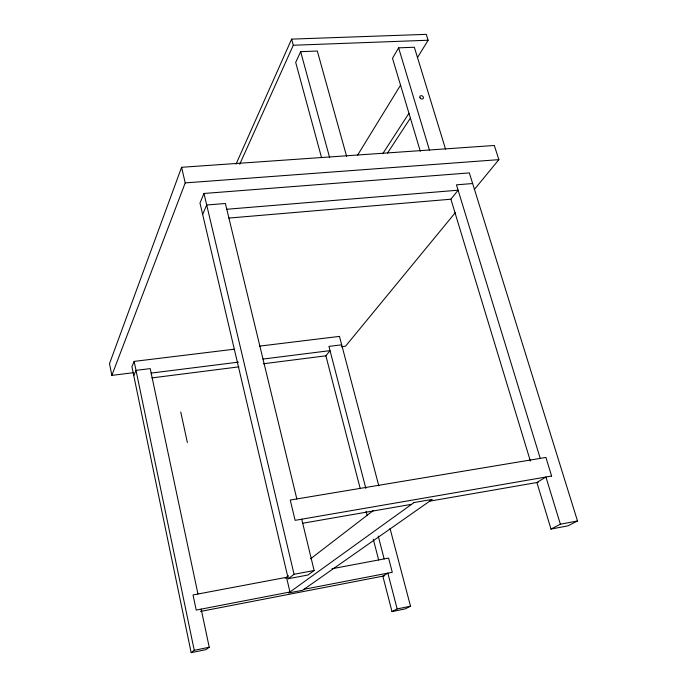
<?xml version="1.0" encoding="UTF-8"?>
<svg xmlns="http://www.w3.org/2000/svg" width="687" height="687" viewBox="0 0 687 687"><rect width="100%" height="100%" fill="white"/><g stroke="black" fill="none" stroke-linecap="round" stroke-linejoin="round"><path stroke-width="1.03" d="M474.331 189.5L498.865 159.65L494.331 145.472L181.591 167.293L109.499 363.672L111.852 375.385L133.098 372.732M111.852 375.385L185.215 182.905L181.591 167.293M234.147 349.219L134.145 361.396L131.93 366.738L191.158 652.65L205.98 649.619L209.234 647.24L201.162 609.129M551.008 529.059L560.377 524.198L545.925 477.018L536.882 482.514L551.008 529.059L567.934 525.856L577.501 520.978L469.341 172.909L203.97 193.468L199.977 203.06L288.231 578.729L307.991 574.993L314.122 570.511L301.722 519.2M133.776 375.626L136.017 370.379L150.213 368.61L197.959 594.006M202.656 214.456L206.693 205.001L225.388 203.498L296.827 498.951M236.036 164.116L291.614 39.125L426.284 34.35L428.113 40.241L417.473 57.579M239.737 164.219L293.28 45.256L291.614 39.125M346.617 156.327L317.308 51.027L300.648 51.671L295.693 62.38L321.542 157.624M445.537 149.113L414.338 47.231L398.606 47.841L392.509 58.309L420.324 151.303M357.549 155.236L400.676 84.965M382.745 153.725L408.954 113.295M387.485 153.107L410.345 118.181M455.249 212.712L345.527 346.214L341.276 346.746M285.174 578.351L288.557 575.74M310.576 558.806L373.247 510.604M191.158 652.65L194.249 650.297L209.234 647.24M288.231 578.729L294.07 574.28L314.122 570.511M397.155 608.922L387.854 573.113L382.839 576.161L392.002 611.593L397.155 608.922L410.508 606.2L390.018 528.406M410.508 606.2L405.218 608.897L392.002 611.593M200.484 611.447L384.6 575.826M303.998 589.291L392.286 572.262L388.584 558.076L331.967 568.75M560.377 524.198L577.501 520.978M303.053 523.185L411.582 504.31M429.701 501.158L538.29 482.274M151.939 377.902L238.921 366.858M263.319 363.767L325.896 355.823L330.035 350.636L262.958 359.061M151.166 373.093L238.475 362.135M341.679 344.814L328.936 346.394L365.845 488.414M259.677 346.111L339.464 336.39L378.82 485.872M228.865 218.071L450.904 199.213L458.1 190.205L226.779 209.26M472.639 183.532L456.46 184.837L540.222 458.375M185.215 182.905L498.865 159.65M293.28 45.256L428.113 40.241M450.844 199.032L530.373 461.054M398.606 47.841L429.495 150.238M300.648 51.671L329.648 157.658M378.236 536.1L384.162 558.909M325.887 355.772L360.186 488.483M366.077 511.291L367.15 515.439M373.307 539.286L378.674 560.025M203.97 193.468L294.07 574.28M180.741 412.002L187.371 442.505M134.145 361.396L194.249 650.297M414.038 502.541L288.6 592.975L302.589 590.279L432.235 499.38L414.038 502.541M289.957 591.996L196.216 610.082L193.03 594.942L286.513 577.312L289.957 591.996M551.618 476.039L295.118 520.342L290.249 500.05L545.89 457.43L551.618 476.039M420.058 97.889A1.967 1.537 34.5 0 0 423.244 98.481A1.967 1.537 34.5 0 0 421.595 95.708A1.967 1.537 34.5 0 0 420.058 97.889"/></g></svg>
